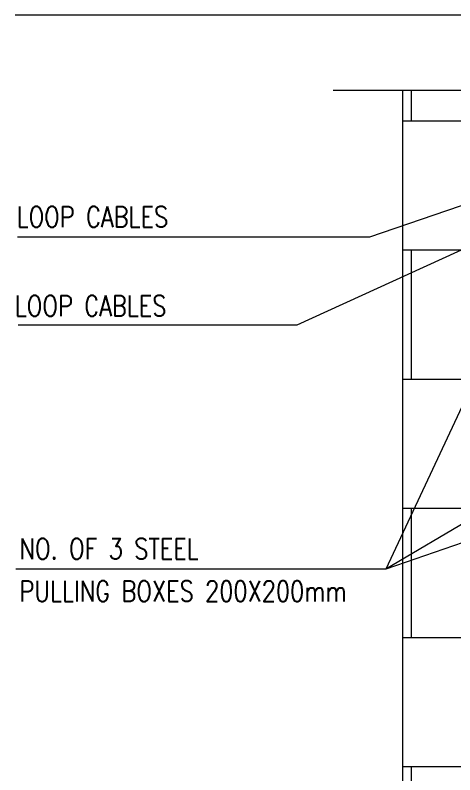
# Model space of a CAD drawing. Extents: x -15 to 256, y 0 to 403.
# Drawn here: x 228.996 to 230.404, y 382.039 to 384.472 of the extents above; entities that cross this region are included whole.
import ezdxf

# ---------------------------------------------------------------- set-up
doc = ezdxf.new("R2010")
doc.units = 0
doc.header["$LTSCALE"] = 0.15
doc.linetypes.add('ECG_Line-Ptrn-Sold', pattern=[9144001.0, 9144000.0, -1])
doc.layers.add('00-BT-FAS-TEXT', color=2, linetype='Continuous')
doc.layers.add('A-DETL', color=8, linetype='ECG_Line-Ptrn-Sold', lineweight=13)
doc.layers.add('T-TEXT', color=2, linetype='Continuous', lineweight=0)
doc.styles.add('ROMANS', font='ROMANS.shx', dxfattribs={"width": 0.8})

msp = doc.modelspace()

# ---------------------------------------------------------------- hatches: boundary and pattern name
at = {"layer": 'T-TEXT'}
h = msp.add_hatch(dxfattribs=at)
h.set_pattern_fill('FP_30', color=256, scale=0.000330921, style=0, pattern_type=2)
h.set_pattern_definition([(0, (134.29805, 365.10528), (0, 0.4136508), []), (90, (134.29805, 365.1053), (-0.8273015, 5e-17), [0.413651, -0.413651]), (90, (134.7117, 365.1053), (-0.8273015, 5e-17), [0, -0.4136508, 0.4136508, 0])])
h.paths.add_polyline_path([(232.6761, 379.1034), (232.6761, 379.6176), (231.5379, 379.6176), (231.6379, 379.4901), (231.1891, 379.7451), (231.2891, 379.6176), (230.2371, 379.6176), (230.2371, 379.1034)], flags=0)
h.paths.add_polyline_path([(231.6379, 379.7045), (231.5379, 379.832), (232.6761, 379.832), (232.6761, 384.2311), (232.3542, 384.2311), (232.3542, 383.9599), (232.3669, 383.9599), (232.3669, 383.9279), (232.4705, 383.9279), (232.4705, 383.252), (232.3669, 383.252), (232.3669, 383.22), (232.3542, 383.22), (232.3542, 382.9558), (232.3669, 382.9558), (232.3669, 382.9238), (232.4705, 382.9238), (232.4705, 381.7127), (232.4864, 381.7127), (232.4864, 381.6287), (232.4705, 381.6287), (232.4705, 380.3812), (230.4427, 380.3812), (230.4427, 382.9238), (230.5219, 382.9238), (230.5219, 382.9558), (230.5345, 382.9558), (230.5345, 383.22), (230.5219, 383.22), (230.5219, 383.252), (230.4427, 383.252), (230.4427, 383.9279), (230.5219, 383.9279), (230.5219, 383.9599), (230.5345, 383.9599), (230.5345, 384.2311), (230.2371, 384.2311), (230.2371, 379.832), (231.2891, 379.832), (231.1891, 379.9595)], flags=0)

# ---------------------------------------------------------------- linework, layer by layer
at = {"layer": 'A-DETL'}
for p, q in [((231.313, 384.4719), (228.9963, 384.4719)), ((231.2891, 384.2311), (230.015, 384.2311)), ((230.1833, 382.6979), (228.9982, 382.6979))]:
    msp.add_line(p, q, dxfattribs=at)
at = {"layer": 'T-TEXT'}
for p, q in [((231.313, 384.4719), (228.9962, 384.4719)), ((230.5345, 384.2311), (230.2371, 384.2311)), ((230.2371, 384.2311), (230.2371, 379.832)), ((230.879, 383.9279), (229.898, 383.4789)), ((230.6162, 383.9279), (230.131, 383.7608)), ((230.131, 383.7608), (229.0031, 383.7608)), ((229.898, 383.4789), (229.0054, 383.4789)), ((230.4427, 383.252), (230.1833, 382.6979)), ((231.1186, 383.252), (230.1833, 382.6979)), ((231.7946, 383.252), (230.1833, 382.6979)), ((230.1833, 382.6979), (228.9982, 382.6979))]:
    msp.add_line(p, q, dxfattribs=at)

# ---------------------------------------------------------------- texts
at = {"layer": '00-BT-FAS-TEXT', "char_height": 0.066184, "attachment_point": 1, "rotation": 0, "line_spacing_factor": 0.959149, "style": 'ROMANS'}
for s, insert, width in [('LOOP CABLES', (229.0006, 383.8591), 1.167488), ('LOOP CABLES', (228.9949, 383.5739), 1.167488), ('NO. OF 3 STEEL', (229.0098, 382.7965), 1.284634), ('PULLING BOXES 200X200mm', (229.0098, 382.6603), 1.334272)]:
    msp.add_mtext(s, dxfattribs=dict(at, insert=insert, width=width))

doc.saveas('drawing.dxf')
